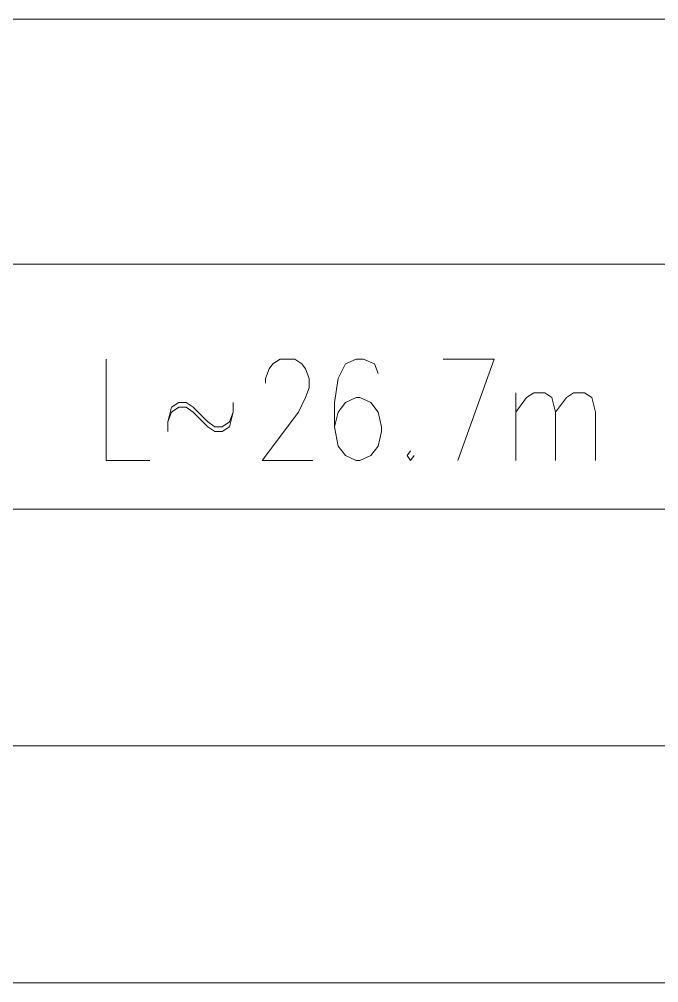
# Model space of a CAD drawing. Header units: millimetres. Extents: x 0 to 829, y 0 to 586.
# Drawn here: x 750.43 to 769.07, y 49.3 to 77.38 of the extents above; entities that cross this region are included whole.
import ezdxf

# ---------------------------------------------------------------- set-up
doc = ezdxf.new("R2010")
doc.units = ezdxf.units.MM

msp = doc.modelspace()

# ---------------------------------------------------------------- linework, layer by layer
at = {"color": 0, "lineweight": 0}
for points in [[(592.493806, 77.378278), (769.958667, 77.378278)], [(592.493806, 70.238056), (769.958667, 70.238056)], [(752.968889, 67.475806), (752.968889, 64.519528), (754.235361, 64.519528)], [(757.614972, 66.77025), (757.614972, 66.911361), (757.720806, 67.193583), (757.826639, 67.334694), (758.038306, 67.475806), (758.461639, 67.475806), (758.673306, 67.334694), (758.779139, 67.193583), (758.884972, 66.911361), (758.884972, 66.632667), (758.779139, 66.350444), (758.567472, 65.927111), (757.509139, 64.519528), (758.990806, 64.519528)], [(760.892278, 67.052472), (760.786444, 67.334694), (760.468944, 67.475806), (760.257278, 67.475806), (759.939778, 67.334694), (759.728111, 66.911361), (759.622278, 66.209333), (759.622278, 65.503778), (759.728111, 64.939333), (759.939778, 64.660639), (760.257278, 64.519528), (760.363111, 64.519528), (760.680611, 64.660639), (760.892278, 64.939333), (760.994583, 65.362667), (760.994583, 65.503778), (760.892278, 65.927111), (760.680611, 66.209333), (760.363111, 66.350444), (760.257278, 66.350444), (759.939778, 66.209333), (759.728111, 65.927111), (759.622278, 65.503778)], [(762.79375, 67.475806), (764.271889, 67.475806), (763.213556, 64.519528)], [(764.903361, 64.519528), (764.903361, 66.491556)], [(764.903361, 65.927111), (765.220861, 66.350444), (765.432528, 66.491556), (765.750028, 66.491556), (765.961694, 66.350444), (766.067528, 65.927111), (766.067528, 64.519528)], [(766.067528, 65.927111), (766.385028, 66.350444), (766.593167, 66.491556), (766.910667, 66.491556), (767.122333, 66.350444), (767.228167, 65.927111), (767.228167, 64.519528)], [(754.764528, 65.362667), (754.764528, 65.644889), (754.870361, 66.068222), (755.082028, 66.209333), (755.293694, 66.209333), (755.501833, 66.068222), (755.925167, 65.644889), (756.136833, 65.503778), (756.3485, 65.503778), (756.560167, 65.644889), (756.666, 65.927111)], [(754.764528, 65.644889), (754.870361, 65.927111), (755.082028, 66.068222), (755.293694, 66.068222), (755.501833, 65.927111), (755.925167, 65.503778), (756.136833, 65.362667), (756.3485, 65.362667), (756.560167, 65.503778), (756.666, 65.927111), (756.666, 66.209333)], [(761.84125, 64.80175), (761.735417, 64.660639), (761.84125, 64.519528), (761.947083, 64.660639)], [(592.493806, 63.097833), (769.958667, 63.097833)], [(592.493806, 56.1975), (769.958667, 56.1975)], [(592.493806, 49.297167), (769.958667, 49.297167)]]:
    msp.add_lwpolyline(points, dxfattribs=at)

doc.saveas('drawing.dxf')
